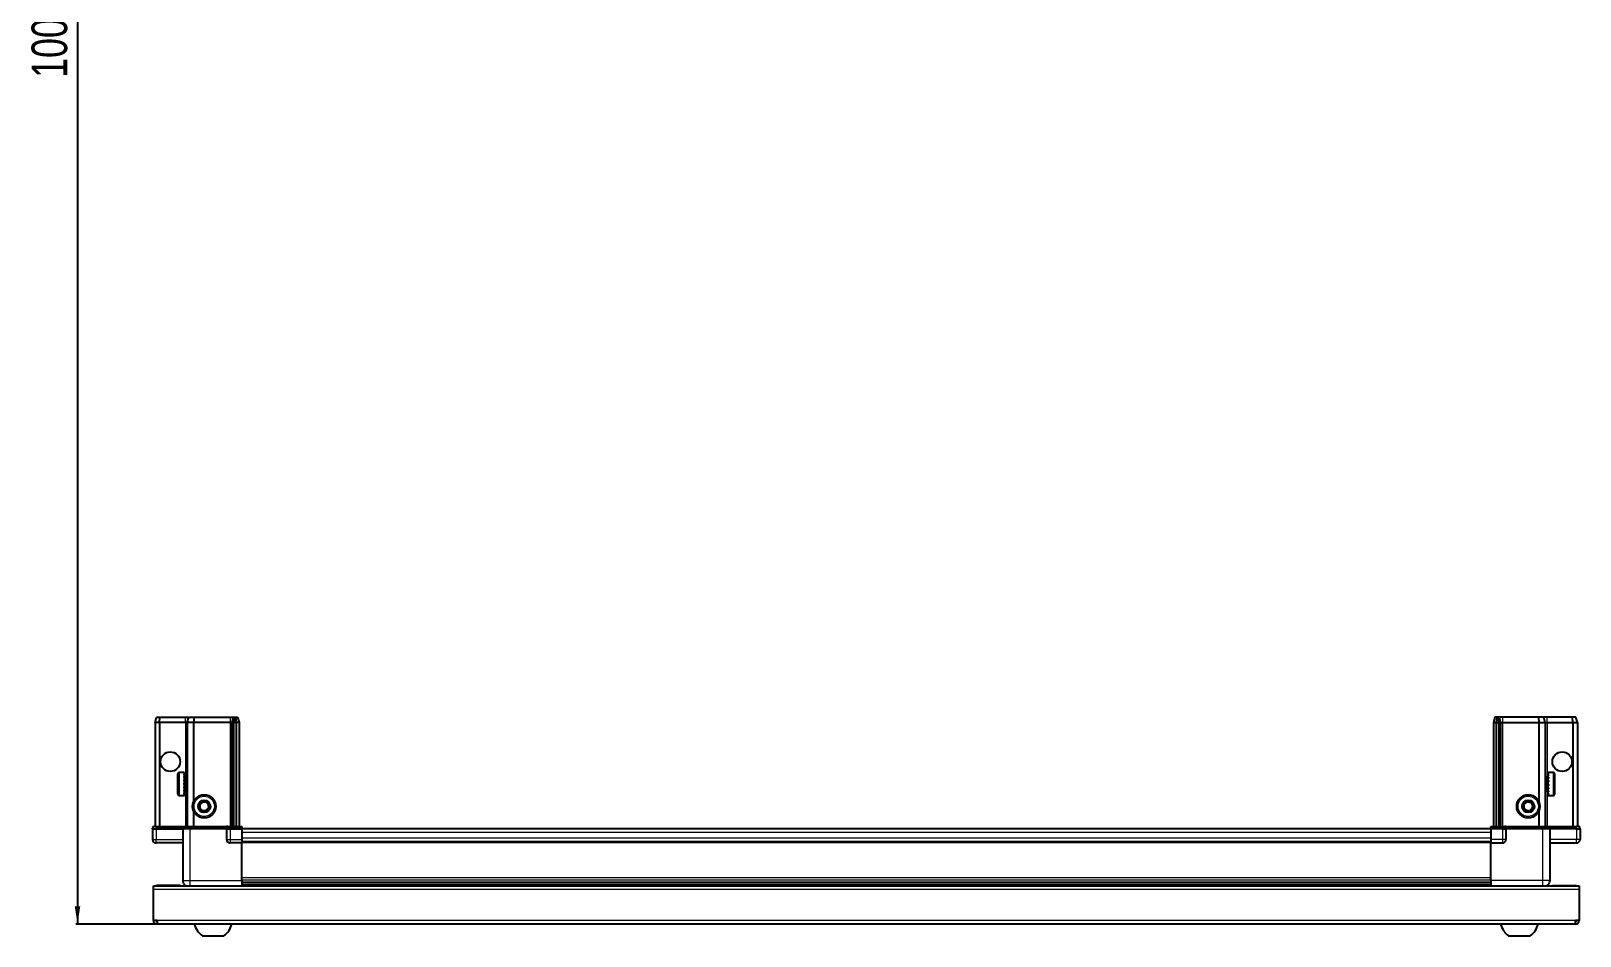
# Model space of a CAD drawing. Header units: millimetres. Extents: x 799 to 3967, y -214 to 2169.
# Drawn here: x 855 to 1723, y -214 to 293 of the extents above; entities that cross this region are included whole.
import ezdxf

# ---------------------------------------------------------------- set-up
doc = ezdxf.new("R2010")
doc.units = ezdxf.units.MM
doc.layers.add('FORMAT', color=7, linetype='Continuous')
doc.styles.add('SLDTEXTSTYLE0', font='TXT', dxfattribs={"width": 0.75})
doc.dimstyles.new('SLDDIMSTYLE0', dxfattribs={"dimtxt": 20, "dimasz": 10, "dimexe": 0, "dimexo": 0.0625, "dimgap": 5, "dimtad": 2, "dimdec": 1, "dimrnd": 1e-09, "dimzin": 12, "dimdsep": 46, "dimtxsty": 'SLDTEXTSTYLE0', "dimsah": 1, "dimcen": 0.09, "dimadec": 0, "dimazin": 3, "dimtfac": 1, "dimtofl": 0, "dimtmove": 0, "dimatfit": 3, "dimfxl": 0, "dimfrac": 2, "dimtolj": 1, "dimtzin": 12, "dimarcsym": 0})

# ---------------------------------------------------------------- blocks, each defined once
blk = doc.blocks.new('_D_9')
at = {"layer": 'FORMAT'}
for p, q in [((948.83, 799.41), (880.47, 799.41)), ((881.47, 799.41), (881.47, -207.59)), ((926.06, -207.59), (880.47, -207.59))]:
    blk.add_line(p, q, dxfattribs=at)
for points in [[(881.47, 799.41), (879.93, 789.41), (883.01, 789.41)], [(881.47, -207.59), (883.01, -197.59), (879.93, -197.59)]]:
    blk.add_solid(points, dxfattribs=at)
at = {"layer": 'FORMAT', "insert": (855.69, 266.35), "char_height": 20, "attachment_point": 1, "rotation": 90, "style": 'SLDTEXTSTYLE0'}
blk.add_mtext('1007', dxfattribs=at)

msp = doc.modelspace()

# ---------------------------------------------------------------- linework, layer by layer
at = {"color": 7, "linetype": 'Continuous', "lineweight": 25}
for p, q in [((924.97, -94.59), (925.77, -91.59)), ((927.47, -94.59), (924.97, -94.59)), ((924.97, -94.59), (924.97, -152.89)), ((925.77, -91.59), (927.63, -91.59)), ((927.47, -94.59), (927.63, -91.59)), ((927.47, -94.59), (927.47, -152.89)), ((941.97, -94.59), (927.47, -94.59)), ((927.63, -91.59), (941.97, -91.59)), ((941.97, -91.59), (943.77, -91.59)), ((942.97, -94.59), (941.97, -94.59)), ((942.97, -94.59), (943.77, -91.59)), ((942.97, -94.59), (942.97, -152.89)), ((946.47, -94.59), (942.97, -94.59)), ((943.77, -91.59), (946.8, -91.59)), ((946.8, -91.59), (946.47, -94.59)), ((966.97, -94.59), (946.47, -94.59)), ((946.47, -94.59), (946.47, -139.09)), ((946.8, -91.59), (966.97, -91.59)), ((966.97, -91.59), (968.77, -91.59)), ((967.97, -94.59), (966.97, -94.59)), ((968.77, -91.59), (967.97, -94.59)), ((968.97, -94.59), (967.97, -94.59)), ((967.97, -94.59), (967.97, -152.89)), ((968.77, -91.59), (969.51, -91.59)), ((969.51, -91.59), (968.97, -94.59)), ((970.47, -94.59), (968.97, -94.59)), ((968.97, -94.59), (968.97, -152.89)), ((969.51, -91.59), (970.02, -91.59)), ((970.02, -91.59), (970.47, -94.59)), ((970.02, -91.59), (971.17, -91.59)), ((970.47, -94.59), (970.47, -152.89)), ((971.97, -94.59), (970.47, -94.59)), ((971.17, -91.59), (971.97, -94.59)), ((971.97, -94.59), (971.97, -152.89)), ((1675.77, -91.59), (1674.97, -94.59)), ((1674.97, -94.59), (1676.47, -94.59)), ((1674.97, -94.59), (1674.97, -152.89)), ((1676.93, -91.59), (1675.77, -91.59)), ((1676.93, -91.59), (1676.47, -94.59)), ((1676.47, -94.59), (1677.97, -94.59)), ((1676.47, -94.59), (1676.47, -152.89)), ((1677.43, -91.59), (1676.93, -91.59)), ((1677.43, -91.59), (1677.97, -94.59)), ((1678.17, -91.59), (1677.43, -91.59)), ((1677.97, -94.59), (1677.97, -152.89)), ((1677.97, -94.59), (1678.97, -94.59)), ((1678.17, -91.59), (1678.97, -94.59)), ((1679.97, -91.59), (1678.17, -91.59)), ((1678.97, -94.59), (1678.97, -152.89)), ((1678.97, -94.59), (1679.97, -94.59)), ((1700.14, -91.59), (1679.97, -91.59)), ((1679.97, -94.59), (1700.47, -94.59)), ((1700.14, -91.59), (1700.47, -94.59)), ((1703.17, -91.59), (1700.14, -91.59)), ((1700.47, -94.59), (1700.47, -139.09)), ((1700.47, -94.59), (1703.97, -94.59)), ((1703.97, -94.59), (1703.17, -91.59)), ((1704.97, -91.59), (1703.17, -91.59)), ((1703.97, -94.59), (1703.97, -152.89)), ((1703.97, -94.59), (1704.97, -94.59)), ((1719.32, -91.59), (1704.97, -91.59)), ((1704.97, -94.59), (1719.47, -94.59)), ((1719.47, -94.59), (1719.32, -91.59)), ((1721.17, -91.59), (1719.32, -91.59)), ((1719.47, -94.59), (1721.97, -94.59)), ((1719.47, -94.59), (1719.47, -152.89)), ((1721.97, -94.59), (1721.17, -91.59)), ((1721.97, -94.59), (1721.97, -152.89)), ((937.77, -134.79), (937.77, -123.39)), ((940.97, -122.59), (938.57, -122.59)), ((940.97, -122.59), (940.97, -122.6)), ((940.97, -122.6), (941.47, -122.6)), ((940.97, -122.79), (941.47, -122.79)), ((940.97, -122.79), (940.97, -123.01)), ((940.97, -123.01), (941.47, -123.01)), ((940.97, -123.58), (941.47, -123.58)), ((940.97, -123.58), (940.97, -124.01)), ((940.97, -124.01), (941.47, -124.01)), ((940.97, -124.92), (941.47, -124.92)), ((940.97, -124.92), (940.97, -125.51)), ((940.97, -125.51), (941.47, -125.51)), ((940.97, -126.66), (941.47, -126.66)), ((940.97, -126.66), (940.97, -127.36)), ((940.97, -127.36), (941.47, -127.36)), ((940.97, -128.64), (941.47, -128.64)), ((940.97, -128.64), (940.97, -129.38)), ((940.97, -128.79), (941.47, -128.79)), ((940.97, -129.29), (941.47, -129.29)), ((940.97, -129.38), (941.47, -129.38)), ((941.47, -122.79), (941.47, -122.6)), ((941.47, -123.01), (941.47, -122.79)), ((941.47, -123.58), (941.47, -123.01)), ((941.47, -124.01), (941.47, -123.58)), ((941.47, -124.92), (941.47, -124.01)), ((941.57, -124.69), (941.47, -124.69)), ((941.47, -125.51), (941.47, -124.92)), ((941.47, -126.66), (941.47, -125.51)), ((941.47, -127.36), (941.47, -126.66)), ((941.47, -128.64), (941.47, -127.36)), ((941.47, -128.79), (941.47, -128.64)), ((941.47, -129.38), (941.47, -129.29)), ((941.47, -130.67), (941.47, -129.38)), ((941.57, -133.49), (941.57, -124.69)), ((942.45, -125.78), (941.97, -125.09)), ((941.97, -133.09), (941.97, -125.09)), ((942.94, -125.09), (942.45, -125.78)), ((942.45, -132.4), (942.45, -125.78)), ((942.97, -125.09), (942.94, -125.09)), ((942.94, -133.09), (942.94, -125.09)), ((1704, -125.09), (1703.97, -125.09)), ((1704.49, -125.78), (1704, -125.09)), ((1704, -125.09), (1704, -133.09)), ((1704.97, -125.09), (1704.49, -125.78)), ((1704.49, -125.78), (1704.49, -132.4)), ((1704.97, -125.09), (1704.97, -133.09)), ((1705.47, -124.69), (1705.37, -124.69)), ((1705.37, -124.69), (1705.37, -133.49)), ((1708.37, -122.59), (1705.47, -122.59)), ((1705.97, -122.59), (1705.47, -122.59)), ((1705.47, -122.59), (1705.47, -122.64)), ((1705.47, -122.64), (1705.47, -122.93)), ((1705.97, -122.64), (1705.47, -122.64)), ((1705.97, -122.93), (1705.47, -122.93)), ((1705.47, -122.93), (1705.47, -123.2)), ((1705.97, -123.2), (1705.47, -123.2)), ((1705.47, -123.2), (1705.47, -123.86)), ((1705.97, -123.86), (1705.47, -123.86)), ((1705.47, -123.86), (1705.47, -124.34)), ((1705.47, -124.34), (1705.47, -125.31)), ((1705.97, -124.34), (1705.47, -124.34)), ((1705.97, -125.31), (1705.47, -125.31)), ((1705.47, -125.31), (1705.47, -125.94)), ((1705.47, -125.94), (1705.47, -127.13)), ((1705.97, -125.94), (1705.47, -125.94)), ((1705.97, -127.13), (1705.47, -127.13)), ((1705.47, -127.13), (1705.47, -127.77)), ((1705.97, -127.77), (1705.47, -127.77)), ((1705.47, -127.85), (1705.47, -129.14)), ((1705.97, -127.85), (1705.47, -127.85)), ((1705.97, -129.14), (1705.47, -129.14)), ((1705.97, -129.63), (1705.47, -129.63)), ((1705.47, -129.63), (1705.47, -129.88)), ((1705.47, -129.88), (1705.47, -131.15)), ((1705.97, -129.88), (1705.47, -129.88)), ((1705.97, -122.64), (1705.97, -122.59)), ((1705.97, -123.2), (1705.97, -122.93)), ((1705.97, -124.34), (1705.97, -123.86)), ((1705.97, -125.94), (1705.97, -125.31)), ((1705.97, -127.85), (1705.97, -127.13)), ((1705.97, -129.88), (1705.97, -129.14)), ((1709.17, -123.39), (1709.17, -134.79)), ((938.57, -135.59), (940.97, -135.59)), ((940.97, -130.67), (941.47, -130.67)), ((940.97, -130.67), (940.97, -131.37)), ((940.97, -131.37), (941.47, -131.37)), ((940.97, -132.54), (941.47, -132.54)), ((940.97, -132.54), (940.97, -133.14)), ((940.97, -133.14), (941.47, -133.14)), ((940.97, -134.07), (941.47, -134.07)), ((940.97, -134.07), (940.97, -134.51)), ((940.97, -134.51), (941.47, -134.51)), ((940.97, -135.12), (941.47, -135.12)), ((940.97, -135.12), (940.97, -135.36)), ((940.97, -135.36), (941.47, -135.36)), ((940.97, -135.58), (941.47, -135.58)), ((940.97, -135.58), (940.97, -135.59)), ((940.97, -135.59), (941.47, -135.59)), ((941.47, -131.37), (941.47, -130.67)), ((941.47, -132.54), (941.47, -131.37)), ((941.47, -133.14), (941.47, -132.54)), ((941.47, -134.07), (941.47, -133.14)), ((941.47, -133.49), (941.57, -133.49)), ((941.47, -134.51), (941.47, -134.07)), ((941.47, -135.12), (941.47, -134.51)), ((941.47, -135.36), (941.47, -135.12)), ((941.47, -135.58), (941.47, -135.36)), ((941.47, -135.59), (941.47, -135.58)), ((941.97, -133.09), (942.45, -132.4)), ((942.45, -132.4), (942.94, -133.09)), ((942.94, -133.09), (942.97, -133.09)), ((1703.97, -133.09), (1704, -133.09)), ((1704, -133.09), (1704.49, -132.4)), ((1704.49, -132.4), (1704.97, -133.09)), ((1705.37, -133.49), (1705.47, -133.49)), ((1705.97, -131.15), (1705.47, -131.15)), ((1705.47, -131.15), (1705.47, -131.84)), ((1705.47, -131.84), (1705.47, -132.95)), ((1705.97, -131.84), (1705.47, -131.84)), ((1705.97, -132.95), (1705.47, -132.95)), ((1705.47, -132.95), (1705.47, -133.52)), ((1705.47, -133.52), (1705.47, -134.38)), ((1705.97, -133.52), (1705.47, -133.52)), ((1705.97, -134.38), (1705.47, -134.38)), ((1705.47, -134.38), (1705.47, -134.78)), ((1705.47, -134.78), (1705.47, -135.29)), ((1705.97, -134.78), (1705.47, -134.78)), ((1705.97, -135.29), (1705.47, -135.29)), ((1705.47, -135.29), (1705.47, -135.47)), ((1705.47, -135.47), (1705.47, -135.59)), ((1705.97, -135.47), (1705.47, -135.47)), ((1705.47, -135.59), (1708.37, -135.59)), ((1705.97, -131.84), (1705.97, -131.15)), ((1705.97, -133.52), (1705.97, -132.95)), ((1705.97, -134.78), (1705.97, -134.38)), ((1705.97, -135.47), (1705.97, -135.29)), ((946.47, -144.09), (946.47, -152.89)), ((1700.47, -144.09), (1700.47, -152.89)), ((923.97, -152.89), (923.47, -153.76)), ((923.47, -154.09), (923.47, -153.76)), ((923.47, -154.09), (925.47, -154.09)), ((923.47, -154.09), (923.47, -160.09)), ((925.47, -152.89), (923.97, -152.89)), ((925.47, -152.89), (940.27, -152.89)), ((940.27, -154.09), (925.47, -154.09)), ((925.47, -154.09), (940.27, -154.09)), ((940.27, -152.89), (940.47, -152.89)), ((940.47, -154.09), (940.27, -154.09)), ((940.47, -154.09), (940.47, -152.89)), ((940.47, -152.89), (944.47, -152.89)), ((944.47, -154.09), (940.47, -154.09)), ((940.47, -154.09), (940.47, -183.09)), ((944.47, -152.89), (964.77, -152.89)), ((964.77, -154.09), (944.47, -154.09)), ((964.77, -152.89), (964.97, -152.89)), ((964.97, -154.09), (964.77, -154.09)), ((964.97, -154.09), (964.97, -152.89)), ((965.65, -152.89), (964.97, -152.89)), ((964.97, -154.09), (966.97, -154.09)), ((964.97, -154.09), (964.97, -160.09)), ((965.65, -152.89), (973.47, -152.89)), ((973.47, -153.76), (966.97, -153.76)), ((973.47, -154.09), (966.97, -154.09)), ((966.97, -154.09), (973.47, -154.09)), ((973.47, -152.89), (973.47, -153.76)), ((973.47, -153.76), (973.47, -153.76)), ((973.47, -154.09), (973.47, -153.76)), ((973.47, -154.09), (973.47, -154.09)), ((973.47, -154.09), (973.47, -160.09)), ((1673.47, -154.24), (973.47, -154.24)), ((1673.47, -152.89), (1681.29, -152.89)), ((1673.47, -153.76), (1673.47, -152.89)), ((1679.97, -153.76), (1673.47, -153.76)), ((1673.47, -154.09), (1673.47, -153.76)), ((1679.97, -154.09), (1673.47, -154.09)), ((1673.47, -154.09), (1673.47, -160.09)), ((1679.97, -154.09), (1681.97, -154.09)), ((1681.97, -154.09), (1679.97, -154.09)), ((1681.97, -152.89), (1681.29, -152.89)), ((1681.97, -154.09), (1681.97, -152.89)), ((1681.97, -152.89), (1682.17, -152.89)), ((1682.17, -154.09), (1681.97, -154.09)), ((1681.97, -154.09), (1681.97, -160.09)), ((1682.17, -152.89), (1702.47, -152.89)), ((1702.47, -154.09), (1682.17, -154.09)), ((1702.47, -152.89), (1706.47, -152.89)), ((1706.47, -154.09), (1702.47, -154.09)), ((1706.47, -154.09), (1706.47, -152.89)), ((1706.47, -152.89), (1706.67, -152.89)), ((1706.67, -154.09), (1706.47, -154.09)), ((1706.47, -154.09), (1706.47, -183.09)), ((1706.67, -152.89), (1721.47, -152.89)), ((1721.47, -154.09), (1706.67, -154.09)), ((1722.97, -152.89), (1721.47, -152.89)), ((1721.47, -154.09), (1723.47, -154.09)), ((1723.47, -153.76), (1722.97, -152.89)), ((1723.47, -153.76), (1722.97, -152.89)), ((1723.47, -154.09), (1723.47, -153.76)), ((1723.47, -154.09), (1723.47, -153.76)), ((1723.47, -154.09), (1723.47, -154.09)), ((1723.47, -154.09), (1723.47, -160.09)), ((940.47, -162.09), (925.47, -162.09)), ((973.47, -162.09), (966.97, -162.09)), ((973.47, -160.09), (973.47, -162.09)), ((1673.47, -161.44), (973.47, -161.44)), ((973.47, -183.09), (973.47, -162.09)), ((1673.47, -160.09), (1673.47, -162.09)), ((1673.47, -162.09), (1679.97, -162.09)), ((1673.47, -183.09), (1673.47, -162.09)), ((1706.47, -162.09), (1721.47, -162.09)), ((923.97, -188.19), (923.97, -186.09)), ((923.97, -186.09), (1722.97, -186.09)), ((923.97, -205.49), (923.97, -188.19)), ((938.97, -185.99), (926.07, -185.99)), ((938.97, -185.99), (938.97, -186.09)), ((973.47, -184.12), (1673.47, -184.12)), ((973.47, -184.15), (1673.47, -184.15)), ((997.35, -185.94), (973.47, -185.94)), ((991.97, -186.09), (991.97, -185.94)), ((992.01, -186.09), (992.01, -185.94)), ((992.28, -186.09), (992.28, -185.94)), ((992.54, -186.09), (992.54, -185.94)), ((993.19, -186.09), (993.19, -185.94)), ((993.66, -186.09), (993.66, -185.94)), ((994.62, -186.09), (994.62, -185.94)), ((995.24, -186.09), (995.24, -185.94)), ((996.43, -186.09), (996.43, -185.94)), ((997.09, -186.09), (997.09, -185.94)), ((997.14, -186.09), (997.14, -185.94)), ((998.44, -185.94), (997.35, -185.94)), ((999.17, -185.94), (998.44, -185.94)), ((998.44, -186.09), (998.44, -185.94)), ((998.44, -185.94), (998.44, -185.94)), ((998.45, -186.09), (998.45, -185.94)), ((998.95, -186.09), (998.95, -185.94)), ((999.17, -186.09), (999.17, -185.94)), ((999.59, -185.94), (999.17, -185.94)), ((999.17, -185.94), (999.17, -185.94)), ((1647.35, -185.94), (999.59, -185.94)), ((1000.45, -186.09), (1000.45, -185.94)), ((1001.14, -186.09), (1001.14, -185.94)), ((1002.26, -186.09), (1002.26, -185.94)), ((1002.84, -186.09), (1002.84, -185.94)), ((1003.71, -186.09), (1003.71, -185.94)), ((1004.11, -186.09), (1004.11, -185.94)), ((1004.64, -186.09), (1004.64, -185.94)), ((1004.83, -186.09), (1004.83, -185.94)), ((1004.97, -186.09), (1004.97, -185.94)), ((1641.97, -186.09), (1641.97, -185.94)), ((1642.14, -186.09), (1642.14, -185.94)), ((1642.35, -186.09), (1642.35, -185.94)), ((1642.91, -186.09), (1642.91, -185.94)), ((1643.33, -186.09), (1643.33, -185.94)), ((1644.23, -186.09), (1644.23, -185.94)), ((1644.82, -186.09), (1644.82, -185.94)), ((1645.96, -186.09), (1645.96, -185.94)), ((1646.66, -186.09), (1646.66, -185.94)), ((1647.93, -185.94), (1647.35, -185.94)), ((1647.93, -186.09), (1647.93, -185.94)), ((1647.94, -185.94), (1647.93, -185.94)), ((1648.67, -185.94), (1647.94, -185.94)), ((1648.11, -186.09), (1648.11, -185.94)), ((1648.61, -186.09), (1648.61, -185.94)), ((1648.67, -186.09), (1648.67, -185.94)), ((1649.7, -185.94), (1648.67, -185.94)), ((1648.67, -185.94), (1648.67, -185.94)), ((1673.47, -185.94), (1649.59, -185.94)), ((1649.96, -186.09), (1649.96, -185.94)), ((1650.67, -186.09), (1650.67, -185.94)), ((1651.84, -186.09), (1651.84, -185.94)), ((1652.45, -186.09), (1652.45, -185.94)), ((1653.4, -186.09), (1653.4, -185.94)), ((1653.85, -186.09), (1653.85, -185.94)), ((1654.47, -186.09), (1654.47, -185.94)), ((1654.71, -186.09), (1654.71, -185.94)), ((1654.95, -186.09), (1654.95, -185.94)), ((1654.97, -186.09), (1654.97, -185.94)), ((1707.97, -185.99), (1707.97, -186.09)), ((1707.97, -185.99), (1720.87, -185.99)), ((1722.97, -186.09), (1722.97, -188.19)), ((1722.97, -188.19), (1722.97, -205.49)), ((926.07, -205.49), (923.97, -205.49)), ((926.07, -205.49), (926.07, -207.59)), ((1720.87, -207.59), (926.07, -207.59)), ((1722.97, -205.49), (1720.87, -205.49)), ((1720.87, -207.59), (1720.87, -205.49)), ((951.47, -214.19), (963.47, -214.19)), ((1683.47, -214.19), (1695.47, -214.19))]:
    msp.add_line(p, q, dxfattribs=at)
at = {"color": 8, "linetype": 'Continuous', "lineweight": 18}
for p, q in [((941.97, -94.59), (941.97, -91.59)), ((941.97, -94.59), (941.97, -125.09)), ((966.97, -91.59), (966.97, -94.59)), ((966.97, -94.59), (966.97, -152.89)), ((1679.97, -91.59), (1679.97, -94.59)), ((1679.97, -94.59), (1679.97, -152.89)), ((1704.97, -94.59), (1704.97, -91.59)), ((1704.97, -94.59), (1704.97, -125.09)), ((938.57, -135.59), (938.57, -122.59)), ((1708.37, -122.59), (1708.37, -135.59)), ((941.97, -133.09), (941.97, -152.89)), ((1704.97, -133.09), (1704.97, -152.89)), ((925.47, -154.09), (925.47, -152.89)), ((925.47, -154.09), (925.47, -160.09)), ((940.27, -154.09), (940.27, -152.89)), ((944.47, -154.09), (944.47, -152.89)), ((944.47, -154.09), (944.47, -183.09)), ((964.77, -154.09), (964.77, -152.89)), ((966.97, -154.09), (966.97, -153.76)), ((966.97, -154.09), (966.97, -160.09)), ((973.47, -154.09), (973.47, -153.76)), ((1673.47, -156.24), (973.47, -156.24)), ((1679.97, -154.09), (1679.97, -153.76)), ((1679.97, -154.09), (1679.97, -160.09)), ((1682.17, -152.89), (1682.17, -154.09)), ((1702.47, -154.09), (1702.47, -152.89)), ((1702.47, -154.09), (1702.47, -183.09)), ((1706.67, -152.89), (1706.67, -154.09)), ((1721.47, -154.09), (1721.47, -152.89)), ((1721.47, -154.09), (1721.47, -160.09)), ((923.47, -160.09), (925.47, -160.09)), ((925.47, -160.09), (940.47, -160.09)), ((925.47, -162.09), (925.47, -160.09)), ((964.97, -160.09), (966.97, -160.09)), ((966.97, -160.09), (973.47, -160.09)), ((966.97, -160.09), (966.97, -162.09)), ((1673.47, -159.44), (973.47, -159.44)), ((1673.47, -162.09), (973.47, -162.09)), ((1679.97, -160.09), (1673.47, -160.09)), ((1681.97, -160.09), (1679.97, -160.09)), ((1679.97, -160.09), (1679.97, -162.09)), ((1721.47, -160.09), (1706.47, -160.09)), ((1723.47, -160.09), (1721.47, -160.09)), ((1721.47, -162.09), (1721.47, -160.09)), ((973.47, -181.5), (1673.47, -181.5)), ((1722.97, -188.19), (923.97, -188.19)), ((926.07, -186.09), (926.07, -185.99)), ((944.47, -183.09), (973.47, -183.09)), ((1673.47, -182.91), (973.47, -182.91)), ((973.47, -185.36), (1673.47, -185.36)), ((1702.47, -183.09), (1673.47, -183.09)), ((1720.87, -186.09), (1720.87, -185.99)), ((1720.87, -205.49), (926.07, -205.49))]:
    msp.add_line(p, q, dxfattribs=at)
at = {"color": 7, "linetype": 'Continuous', "lineweight": 25, "flags": 128}
for points in [[(926.07, -185.99), (925.66, -186.03), (925.43, -186.09)], [(1721.51, -186.09), (1721.28, -186.03), (1720.87, -185.99)]]:
    msp.add_lwpolyline(points, dxfattribs=at)
at = {"color": 7, "linetype": 'Continuous', "lineweight": 25}
for centre, radius in [((933.47, -116.59), 5.5), ((1713.47, -116.59), 5.5), ((952.47, -141.59), 6.5), ((952.47, -141.59), 3.46), ((1694.47, -141.59), 6.5), ((1694.47, -141.59), 3.46)]:
    msp.add_circle(centre, radius, dxfattribs=at)
at = {"color": 8, "linetype": 'Continuous', "lineweight": 18}
for centre in [(952.47, -141.59), (1694.47, -141.59)]:
    msp.add_circle(centre, 5.7, dxfattribs=at)
at = {"color": 7, "linetype": 'Continuous', "lineweight": 25}
for centre, radius, start, end in [((938.57, -123.39), 0.8, 90, 180), ((941.97, -124.69), 0.4, 180, 270), ((1704.97, -124.69), 0.4, 270, 0), ((1708.37, -123.39), 0.8, 360, 90), ((938.57, -134.79), 0.8, 180, 270), ((941.97, -133.49), 0.4, 90, 180), ((1704.97, -133.49), 0.4, 360, 90), ((1708.37, -134.79), 0.8, 270, 0), ((952.47, -141.59), 2.5, 147.37605, 207.37605), ((952.47, -141.59), 2.5, 207.37605, 267.37605), ((952.47, -141.59), 2.5, 87.37605, 147.37605), ((952.47, -141.59), 2.5, 267.37605, 327.37605), ((952.47, -141.59), 2.5, 27.37605, 87.37605), ((952.47, -141.59), 2.5, 327.37605, 27.37605), ((1694.47, -141.59), 2.5, 134.67671, 194.67671), ((1694.47, -141.59), 2.5, 194.67671, 254.67671), ((1694.47, -141.59), 2.5, 74.67671, 134.67671), ((1694.47, -141.59), 2.5, 254.67671, 314.67671), ((1694.47, -141.59), 2.5, 14.67671, 74.67671), ((1694.47, -141.59), 2.5, 314.67671, 14.67671), ((925.47, -160.09), 2, 180, 270), ((966.97, -160.09), 2, 180, 270), ((1679.97, -160.09), 2, 270, 0), ((1721.47, -160.09), 2, 270, 0), ((926.07, -205.49), 2.1, 180, 270), ((926.07, -205.49), 0.6, 180, 270), ((958.5, -204.57), 11.91, 194.70035, 233.8734), ((956.45, -204.57), 11.91, 306.1266, 345.29965), ((1690.5, -204.57), 11.91, 194.70035, 233.8734), ((1688.45, -204.57), 11.91, 306.1266, 345.29965), ((1720.87, -205.49), 2.1, 270, 0), ((1720.87, -205.49), 0.6, 270, 0)]:
    msp.add_arc(centre, radius, start, end, dxfattribs=at)
for centre, start_param, end_param in [((966.97, -150.3), 2.418858, 3.141593), ((1679.97, -150.3), 3.141593, 3.864327)]:
    msp.add_ellipse(centre, major_axis=(0, 3.46), ratio=0.57735, start_param=start_param, end_param=end_param, dxfattribs=at)
for points, knots in [([(1691.69, -140.83), (1692.05, -140.47), (1692.74, -139.79), (1693.42, -139.11), (1693.74, -138.8)], [0, 0, 0, 0, 0.5346859, 1, 1, 1, 1]), ([(1693.74, -138.8), (1694.24, -138.94), (1695.17, -139.19), (1696.09, -139.45), (1696.52, -139.56)], [0, 0, 0, 0, 0.534686, 1, 1, 1, 1]), ([(949.59, -141.46), (949.86, -141.03), (950.39, -140.21), (950.9, -139.41), (951.14, -139.03)], [0, 0, 0, 0, 0.534686, 1, 1, 1, 1]), ([(950.91, -144.02), (950.86, -143.91), (950.58, -143.38), (950.12, -142.5), (949.75, -141.77), (949.59, -141.46)], [0, 0, 0, 0, 0.1331247, 0.6370994, 1, 1, 1, 1]), ([(953.8, -144.16), (953.28, -144.13), (952.32, -144.09), (951.36, -144.04), (950.91, -144.02)], [0, 0, 0, 0, 0.5346859, 1, 1, 1, 1]), ([(951.14, -139.03), (951.66, -139.05), (952.62, -139.1), (953.58, -139.14), (954.03, -139.16)], [0, 0, 0, 0, 0.534686, 1, 1, 1, 1]), ([(955.35, -141.73), (955.08, -142.16), (954.56, -142.97), (954.04, -143.78), (953.8, -144.16)], [0, 0, 0, 0, 0.534686, 1, 1, 1, 1]), ([(954.03, -139.16), (954.19, -139.47), (954.56, -140.2), (955.02, -141.08), (955.3, -141.61), (955.35, -141.73)], [0, 0, 0, 0, 0.362901, 0.866875, 1, 1, 1, 1]), ([(1692.42, -143.62), (1692.33, -143.29), (1692.12, -142.49), (1691.87, -141.53), (1691.72, -140.95), (1691.69, -140.83)], [0, 0, 0, 0, 0.362901, 0.866875, 1, 1, 1, 1]), ([(1695.2, -144.39), (1694.7, -144.25), (1693.77, -143.99), (1692.85, -143.74), (1692.42, -143.62)], [0, 0, 0, 0, 0.534686, 1, 1, 1, 1]), ([(1697.25, -142.36), (1696.89, -142.72), (1696.2, -143.4), (1695.52, -144.07), (1695.2, -144.39)], [0, 0, 0, 0, 0.534686, 1, 1, 1, 1]), ([(1696.52, -139.56), (1696.56, -139.68), (1696.71, -140.26), (1696.96, -141.23), (1697.17, -142.02), (1697.25, -142.36)], [0, 0, 0, 0, 0.133125, 0.637099, 1, 1, 1, 1]), ([(940.47, -183.09), (940.52, -183.53), (940.59, -184.21), (941.02, -185.03), (941.48, -185.58), (941.88, -185.94), (942.15, -186.07), (942.19, -186.09)], [0, 0, 0, 0, 0.3630185, 0.5584377, 0.7580039, 0.9575702, 1, 1, 1, 1]), ([(973.47, -183.09), (973.47, -183.49), (973.47, -184.28), (973.47, -185.3), (973.47, -185.93), (973.47, -186.08), (973.47, -186.09)], [0, 0, 0, 0, 0.32552, 0.65104, 0.97656, 1, 1, 1, 1]), ([(1673.47, -183.09), (1673.47, -183.49), (1673.47, -184.28), (1673.47, -185.3), (1673.47, -185.93), (1673.47, -186.08), (1673.47, -186.09)], [0, 0, 0, 0, 0.32552, 0.65104, 0.97656, 1, 1, 1, 1]), ([(1706.47, -183.09), (1706.42, -183.53), (1706.35, -184.21), (1705.92, -185.03), (1705.46, -185.58), (1705.06, -185.94), (1704.8, -186.07), (1704.75, -186.09)], [0, 0, 0, 0, 0.363018, 0.558438, 0.758004, 0.95757, 1, 1, 1, 1])]:
    msp.add_open_spline(points, degree=3, knots=knots, dxfattribs=at)
at = {"color": 8, "linetype": 'Continuous', "lineweight": 18}
for points in [[(940.47, -183.09), (940.53, -183.09), (940.65, -183.09), (941.58, -183.09), (942.9, -183.09), (943.95, -183.09), (944.47, -183.09)], [(1706.47, -183.09), (1706.41, -183.09), (1706.29, -183.09), (1705.37, -183.09), (1704.04, -183.09), (1702.99, -183.09), (1702.47, -183.09)]]:
    msp.add_open_spline(points, degree=3, dxfattribs=at)
for points in [[(944.47, -183.09), (944.47, -183.53), (944.47, -184.21), (944.47, -185.03), (944.47, -185.58), (944.47, -185.94), (944.47, -186.07), (944.47, -186.09)], [(1702.47, -183.09), (1702.47, -183.53), (1702.47, -184.21), (1702.47, -185.03), (1702.47, -185.58), (1702.47, -185.94), (1702.47, -186.07), (1702.47, -186.09)]]:
    msp.add_open_spline(points, degree=3, knots=[0, 0, 0, 0, 0.363018, 0.558438, 0.758004, 0.95757, 1, 1, 1, 1], dxfattribs=at)

# ---------------------------------------------------------------- dimensions: what is measured, and where the dimension line sits
at = {"layer": 'FORMAT'}
dim = msp.add_linear_dim(base=(881.47, -207.59), p1=(948.84, 799.41), p2=(926.07, -207.59), angle=90, dimstyle='SLDDIMSTYLE0', dxfattribs=at)
dim.commit()
dim.dimension.update_dxf_attribs({"geometry": '_D_9', "text_midpoint": (881.47, 295.91), "dimtype": 160})

doc.saveas('drawing.dxf')
